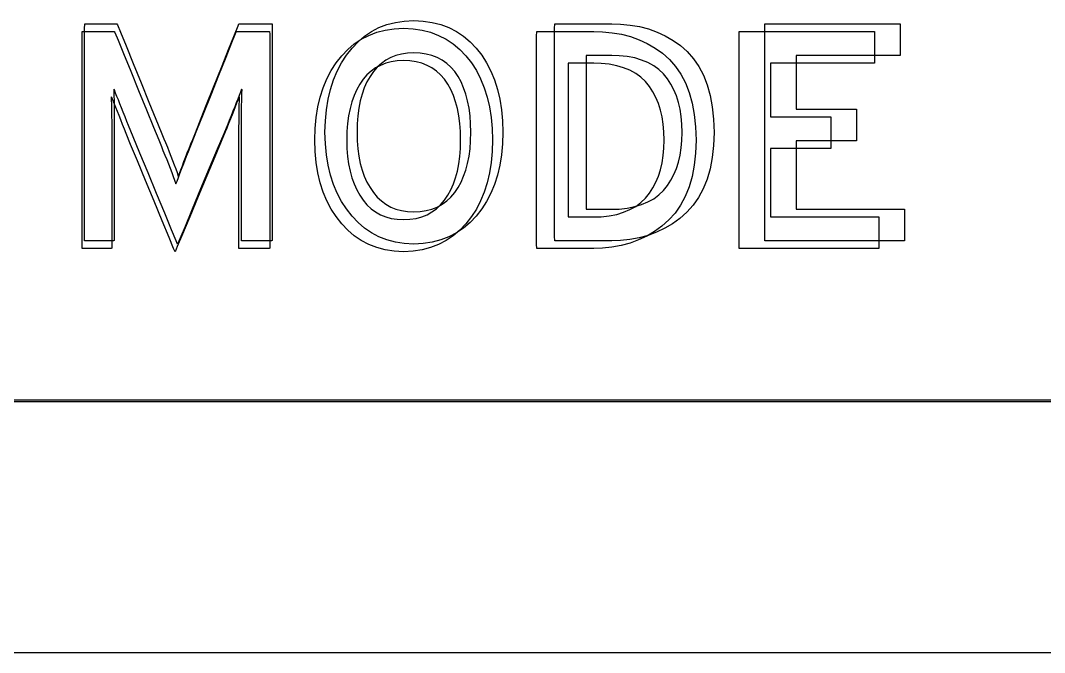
# Model space of a CAD drawing. Extents: x 1 to 47.7, y 0.2 to 35.
# Drawn here: x 15.504 to 16.055, y 10.799 to 11.139 of the extents above; entities that cross this region are included whole.
import ezdxf

# ---------------------------------------------------------------- set-up
doc = ezdxf.new("R2010")
doc.units = 0
doc.header["$MEASUREMENT"] = 0
for name, color, linetype in [('4_1__5U__UP_TO_TWO_IO_BOAR', 7, 'CONTINUOUS'), ('4_2__5U__FRONT_PANEL_W_24_', 7, 'CONTINUOUS'), ('5_1___24__TARGET_LEDS___12', 7, 'CONTINUOUS')]:
    doc.layers.add(name, color=color, linetype=linetype)

msp = doc.modelspace()

# ---------------------------------------------------------------- linework, layer by layer
at = {"layer": '4_1__5U__UP_TO_TWO_IO_BOAR'}
for points in [[(15.62276, 11.02001), (15.62276, 11.02223), (15.62276, 11.02816), (15.62276, 11.0367), (15.62276, 11.04677), (15.62276, 11.05726), (15.62276, 11.06708), (15.62276, 11.07514), (15.62276, 11.08034), (15.62276, 11.08236), (15.62277, 11.08521), (15.62278, 11.08792), (15.62281, 11.09049), (15.62284, 11.09292), (15.62288, 11.09521), (15.62293, 11.09736), (15.62298, 11.09938), (15.62305, 11.10125), (15.62283, 11.10154), (15.6222, 11.09989), (15.62151, 11.09812), (15.62076, 11.09621), (15.61996, 11.09418), (15.6191, 11.09201), (15.61819, 11.08971), (15.61722, 11.08728), (15.61619, 11.08472), (15.61538, 11.08276), (15.61324, 11.07764), (15.60977, 11.06934), (15.60546, 11.05904), (15.6008, 11.0479), (15.59628, 11.03708), (15.59238, 11.02775), (15.58959, 11.02107), (15.58839, 11.01821), (15.5876, 11.02007), (15.58515, 11.02599), (15.5815, 11.03484), (15.57712, 11.04543), (15.57251, 11.0566), (15.56813, 11.06719), (15.56448, 11.07603), (15.56203, 11.08196), (15.56113, 11.08414), (15.56011, 11.08673), (15.55913, 11.08918), (15.55821, 11.09151), (15.55734, 11.09371), (15.55652, 11.09577), (15.55576, 11.09771), (15.55505, 11.09951), (15.55439, 11.10118), (15.55401, 11.10164), (15.55407, 11.0998), (15.55413, 11.09782), (15.55418, 11.0957), (15.55422, 11.09344), (15.55426, 11.09104), (15.55428, 11.0885), (15.5543, 11.08583), (15.55431, 11.08301), (15.55431, 11.081), (15.55431, 11.07659), (15.55431, 11.06907), (15.55431, 11.05954), (15.55431, 11.0491), (15.55431, 11.03885), (15.55431, 11.02987), (15.55431, 11.02326), (15.55431, 11.02012), (15.55395, 11.02001), (15.55261, 11.02001), (15.55053, 11.02001), (15.548, 11.02001), (15.54529, 11.02001), (15.54269, 11.02001), (15.54049, 11.02001), (15.53896, 11.02001), (15.53838, 11.02001), (15.53838, 11.0242), (15.53838, 11.03542), (15.53838, 11.05157), (15.53838, 11.07061), (15.53838, 11.09044), (15.53838, 11.10902), (15.53838, 11.12425), (15.53838, 11.13409), (15.53842, 11.13667), (15.53931, 11.13667), (15.54118, 11.13667), (15.54372, 11.13667), (15.54663, 11.13667), (15.54959, 11.13667), (15.55228, 11.13667), (15.55441, 11.13667), (15.55567, 11.13667), (15.55606, 11.13621), (15.5577, 11.13218), (15.56066, 11.1249), (15.56449, 11.11548), (15.56875, 11.10501), (15.57298, 11.09461), (15.57674, 11.08537), (15.57958, 11.0784), (15.58104, 11.07479), (15.58187, 11.07281), (15.58291, 11.0703), (15.58389, 11.06786), (15.58483, 11.06549), (15.58572, 11.06319), (15.58657, 11.06097), (15.58736, 11.05881), (15.5881, 11.05673), (15.58879, 11.05472), (15.58948, 11.05624), (15.5902, 11.05828), (15.59098, 11.06041), (15.5918, 11.06261), (15.59267, 11.06489), (15.59359, 11.06725), (15.59455, 11.0697), (15.59557, 11.07222), (15.59652, 11.07456), (15.5976, 11.07727), (15.60012, 11.08358), (15.60365, 11.09242), (15.60774, 11.10266), (15.61195, 11.1132), (15.61584, 11.12295), (15.61898, 11.1308), (15.62092, 11.13565), (15.6214, 11.13667), (15.62245, 11.13667), (15.62447, 11.13667), (15.62715, 11.13667), (15.63017, 11.13667), (15.6332, 11.13667), (15.63593, 11.13667), (15.63805, 11.13667), (15.63922, 11.13667), (15.63935, 11.13533), (15.63935, 11.12698), (15.63935, 11.11276), (15.63935, 11.09475), (15.63935, 11.07502), (15.63935, 11.05563), (15.63935, 11.03865), (15.63935, 11.02616), (15.63935, 11.02023), (15.63898, 11.02001), (15.63758, 11.02001), (15.63542, 11.02001), (15.63278, 11.02001), (15.62996, 11.02001), (15.62725, 11.02001), (15.62495, 11.02001), (15.62336, 11.02001)], [(15.76337, 11.0784), (15.76317, 11.0722), (15.76262, 11.06629), (15.76172, 11.06068), (15.76047, 11.05537), (15.75889, 11.05036), (15.75695, 11.04565), (15.75467, 11.04124), (15.75205, 11.03713), (15.74907, 11.03329), (15.74578, 11.02984), (15.74224, 11.02683), (15.73843, 11.02426), (15.73436, 11.02215), (15.73003, 11.02049), (15.72543, 11.01927), (15.72057, 11.0185), (15.71545, 11.01818), (15.71038, 11.0185), (15.70557, 11.01927), (15.70102, 11.02049), (15.69674, 11.02215), (15.69273, 11.02426), (15.68898, 11.02683), (15.6855, 11.02984), (15.68228, 11.03329), (15.6793, 11.03713), (15.67661, 11.04124), (15.67428, 11.04565), (15.67229, 11.05036), (15.67067, 11.05537), (15.66939, 11.06068), (15.66847, 11.06629), (15.66791, 11.0722), (15.6677, 11.0784), (15.66791, 11.08461), (15.66847, 11.09053), (15.66939, 11.09616), (15.67067, 11.10149), (15.67229, 11.10653), (15.67428, 11.11128), (15.67661, 11.11573), (15.6793, 11.11989), (15.68228, 11.12373), (15.6855, 11.12713), (15.68898, 11.1301), (15.69273, 11.13261), (15.69674, 11.13469), (15.70102, 11.13632), (15.70557, 11.1375), (15.71038, 11.13824), (15.71545, 11.13854), (15.72057, 11.13824), (15.72543, 11.1375), (15.73003, 11.13632), (15.73436, 11.13469), (15.73843, 11.13261), (15.74224, 11.1301), (15.74578, 11.12713), (15.74907, 11.12373), (15.75205, 11.11989), (15.75467, 11.11573), (15.75695, 11.11128), (15.75889, 11.10653), (15.76047, 11.10149), (15.76172, 11.09616), (15.76262, 11.09053), (15.76317, 11.08461)], [(15.87706, 11.07836), (15.87677, 11.07136), (15.87603, 11.06482), (15.87486, 11.05875), (15.87324, 11.05314), (15.87118, 11.04799), (15.86868, 11.04331), (15.86574, 11.0391), (15.86236, 11.03535), (15.85859, 11.03207), (15.85462, 11.0292), (15.85045, 11.02673), (15.84608, 11.02464), (15.84151, 11.02295), (15.83674, 11.02164), (15.83177, 11.02072), (15.82661, 11.0202), (15.822, 11.02005), (15.82048, 11.02005), (15.81706, 11.02005), (15.81237, 11.02005), (15.80702, 11.02005), (15.80162, 11.02005), (15.7968, 11.02005), (15.79316, 11.02005), (15.79134, 11.02005), (15.79123, 11.02242), (15.79123, 11.03256), (15.79123, 11.04855), (15.79123, 11.06803), (15.79123, 11.08869), (15.79123, 11.10818), (15.79123, 11.12416), (15.79123, 11.1343), (15.79134, 11.13667), (15.79316, 11.13667), (15.7968, 11.13667), (15.80162, 11.13667), (15.80702, 11.13667), (15.81237, 11.13667), (15.81706, 11.13667), (15.82048, 11.13667), (15.822, 11.13667), (15.8267, 11.13658), (15.83195, 11.1361), (15.83699, 11.13524), (15.84181, 11.13398), (15.84641, 11.13233), (15.8508, 11.13029), (15.85497, 11.12785), (15.85892, 11.12503), (15.86264, 11.12177), (15.86595, 11.118), (15.86884, 11.11376), (15.87129, 11.10905), (15.87331, 11.10386), (15.8749, 11.0982), (15.87605, 11.09206), (15.87677, 11.08545)], [(15.74615, 11.0784), (15.74604, 11.08299), (15.74572, 11.08733), (15.74518, 11.09144), (15.74444, 11.09531), (15.74347, 11.09895), (15.7423, 11.10234), (15.7409, 11.1055), (15.7393, 11.10843), (15.73747, 11.11108), (15.73543, 11.1134), (15.73319, 11.11542), (15.73074, 11.11713), (15.72809, 11.11854), (15.72524, 11.11965), (15.72218, 11.12045), (15.71892, 11.12094), (15.71545, 11.12113), (15.71206, 11.12094), (15.70886, 11.12045), (15.70586, 11.11965), (15.70305, 11.11854), (15.70044, 11.11713), (15.69802, 11.11542), (15.69579, 11.1134), (15.69376, 11.11108), (15.69192, 11.10843), (15.69028, 11.1055), (15.68886, 11.10234), (15.68765, 11.09895), (15.68667, 11.09531), (15.68591, 11.09144), (15.68536, 11.08733), (15.68503, 11.08299), (15.68492, 11.0784), (15.68503, 11.07388), (15.68536, 11.06958), (15.68591, 11.06552), (15.68667, 11.06169), (15.68765, 11.05809), (15.68886, 11.05473), (15.69028, 11.05159), (15.69192, 11.04869), (15.69376, 11.04599), (15.69579, 11.04355), (15.69802, 11.04144), (15.70044, 11.03965), (15.70305, 11.03819), (15.70586, 11.03705), (15.70886, 11.03624), (15.71206, 11.03575), (15.71545, 11.03559), (15.71892, 11.03575), (15.72218, 11.03624), (15.72524, 11.03705), (15.72809, 11.03819), (15.73074, 11.03965), (15.73319, 11.04144), (15.73543, 11.04355), (15.73747, 11.04599), (15.7393, 11.04869), (15.7409, 11.05159), (15.7423, 11.05473), (15.74347, 11.05809), (15.74444, 11.06169), (15.74518, 11.06552), (15.74572, 11.06958), (15.74604, 11.07388)], [(15.85984, 11.07836), (15.85971, 11.08272), (15.85934, 11.08686), (15.85873, 11.09079), (15.85787, 11.0945), (15.85676, 11.098), (15.8554, 11.10128), (15.8538, 11.10434), (15.85195, 11.10719), (15.84981, 11.10982), (15.84733, 11.11215), (15.84454, 11.11417), (15.84144, 11.11588), (15.83803, 11.11728), (15.83432, 11.11837), (15.8303, 11.11914), (15.82597, 11.1196), (15.822, 11.11975), (15.82131, 11.11975), (15.81977, 11.11975), (15.81766, 11.11975), (15.81525, 11.11975), (15.81281, 11.11975), (15.81064, 11.11975), (15.809, 11.11975), (15.80818, 11.11975), (15.80813, 11.11807), (15.80813, 11.11087), (15.80813, 11.09953), (15.80813, 11.08569), (15.80813, 11.07103), (15.80813, 11.0572), (15.80813, 11.04585), (15.80813, 11.03866), (15.80818, 11.03697), (15.809, 11.03697), (15.81064, 11.03697), (15.81281, 11.03697), (15.81525, 11.03697), (15.81766, 11.03697), (15.81977, 11.03697), (15.82131, 11.03697), (15.822, 11.03697), (15.82597, 11.03712), (15.8303, 11.03759), (15.83432, 11.03838), (15.83803, 11.03949), (15.84144, 11.04092), (15.84454, 11.04267), (15.84733, 11.04473), (15.84981, 11.04712), (15.85195, 11.04978), (15.8538, 11.05262), (15.8554, 11.05567), (15.85676, 11.05893), (15.85787, 11.0624), (15.85873, 11.06608), (15.85934, 11.06996), (15.85971, 11.07406)]]:
    msp.add_lwpolyline(points, close=True, dxfattribs=at)
for points in [[(15.90435, 11.02005), (15.90435, 11.13667), (15.97713, 11.13667), (15.97713, 11.11975), (15.92125, 11.11975), (15.92125, 11.09077), (15.95371, 11.09077), (15.95371, 11.07385), (15.92125, 11.07385), (15.92125, 11.03697), (15.97957, 11.03697), (15.97957, 11.02005), (15.90435, 11.02005)], [(15.43289, 10.93359), (15.63967, 10.93359), (15.84645, 10.93359), (15.94355, 10.93359), (16.03312, 10.93359), (16.11263, 10.93359)], [(14.54222, 10.79851), (14.67482, 10.79851), (14.80616, 10.79851), (14.93618, 10.79851), (15.06479, 10.79851), (15.19193, 10.79851), (15.31754, 10.79851), (15.44153, 10.79851), (15.56385, 10.79851), (15.68441, 10.79851), (15.80316, 10.79851), (15.92001, 10.79851), (16.03491, 10.79851), (16.14778, 10.79851), (16.25855, 10.79851), (16.36714, 10.79851), (16.4735, 10.79851)]]:
    msp.add_lwpolyline(points, dxfattribs=at)
at = {"layer": '4_2__5U__FRONT_PANEL_W_24_'}
for points in [[(15.62142, 11.01587), (15.62142, 11.01809), (15.62142, 11.02402), (15.62142, 11.03257), (15.62142, 11.04263), (15.62142, 11.05312), (15.62142, 11.06295), (15.62142, 11.07101), (15.62142, 11.07621), (15.62142, 11.07823), (15.62143, 11.08108), (15.62144, 11.08378), (15.62146, 11.08635), (15.62149, 11.08878), (15.62153, 11.09108), (15.62158, 11.09323), (15.62164, 11.09524), (15.6217, 11.09711), (15.62148, 11.0974), (15.62085, 11.09576), (15.62017, 11.09398), (15.61942, 11.09208), (15.61862, 11.09004), (15.61776, 11.08787), (15.61684, 11.08557), (15.61587, 11.08315), (15.61484, 11.08059), (15.61404, 11.07863), (15.6119, 11.0735), (15.60843, 11.06521), (15.60412, 11.05491), (15.59946, 11.04376), (15.59494, 11.03294), (15.59104, 11.02361), (15.58824, 11.01693), (15.58705, 11.01408), (15.58626, 11.01593), (15.58381, 11.02186), (15.58016, 11.0307), (15.57578, 11.04129), (15.57117, 11.05246), (15.56679, 11.06305), (15.56314, 11.07189), (15.56069, 11.07782), (15.55979, 11.08), (15.55876, 11.08259), (15.55779, 11.08505), (15.55687, 11.08737), (15.556, 11.08957), (15.55518, 11.09164), (15.55442, 11.09357), (15.55371, 11.09537), (15.55305, 11.09705), (15.55266, 11.09751), (15.55273, 11.09567), (15.55279, 11.09369), (15.55284, 11.09157), (15.55288, 11.08931), (15.55291, 11.08691), (15.55294, 11.08437), (15.55296, 11.08169), (15.55296, 11.07887), (15.55296, 11.07687), (15.55296, 11.07245), (15.55296, 11.06493), (15.55296, 11.0554), (15.55296, 11.04497), (15.55296, 11.03471), (15.55296, 11.02573), (15.55296, 11.01913), (15.55296, 11.01599), (15.55261, 11.01587), (15.55127, 11.01587), (15.54919, 11.01587), (15.54666, 11.01587), (15.54395, 11.01587), (15.54135, 11.01587), (15.53914, 11.01587), (15.53761, 11.01587), (15.53704, 11.01587), (15.53704, 11.02007), (15.53704, 11.03128), (15.53704, 11.04744), (15.53704, 11.06647), (15.53704, 11.08631), (15.53704, 11.10488), (15.53704, 11.12012), (15.53704, 11.12995), (15.53707, 11.13253), (15.53796, 11.13253), (15.53984, 11.13253), (15.54238, 11.13253), (15.54529, 11.13253), (15.54824, 11.13253), (15.55094, 11.13253), (15.55307, 11.13253), (15.55432, 11.13253), (15.55471, 11.13207), (15.55635, 11.12804), (15.55931, 11.12076), (15.56315, 11.11134), (15.56741, 11.10087), (15.57164, 11.09047), (15.5754, 11.08123), (15.57823, 11.07426), (15.5797, 11.07066), (15.58053, 11.06868), (15.58156, 11.06616), (15.58255, 11.06372), (15.58349, 11.06135), (15.58438, 11.05905), (15.58522, 11.05683), (15.58601, 11.05467), (15.58676, 11.05259), (15.58745, 11.05058), (15.58813, 11.05211), (15.58886, 11.05415), (15.58964, 11.05627), (15.59046, 11.05847), (15.59133, 11.06075), (15.59225, 11.06312), (15.59321, 11.06556), (15.59422, 11.06808), (15.59517, 11.07042), (15.59625, 11.07313), (15.59878, 11.07945), (15.6023, 11.08828), (15.60639, 11.09852), (15.61061, 11.10906), (15.6145, 11.11881), (15.61764, 11.12666), (15.61957, 11.13151), (15.62006, 11.13253), (15.6211, 11.13253), (15.62313, 11.13253), (15.62581, 11.13253), (15.62882, 11.13253), (15.63186, 11.13253), (15.63459, 11.13253), (15.6367, 11.13253), (15.63787, 11.13253), (15.63801, 11.13119), (15.63801, 11.12284), (15.63801, 11.10863), (15.63801, 11.09062), (15.63801, 11.07088), (15.63801, 11.05149), (15.63801, 11.03452), (15.63801, 11.02202), (15.63801, 11.01609), (15.63764, 11.01587), (15.63624, 11.01587), (15.63408, 11.01587), (15.63143, 11.01587), (15.62861, 11.01587), (15.62591, 11.01587), (15.62361, 11.01587), (15.62202, 11.01587)], [(15.75787, 11.07427), (15.75766, 11.06806), (15.7571, 11.06215), (15.7562, 11.05654), (15.75496, 11.05123), (15.75338, 11.04623), (15.75144, 11.04152), (15.74917, 11.03711), (15.74654, 11.033), (15.74356, 11.02916), (15.74027, 11.0257), (15.73672, 11.02269), (15.73291, 11.02013), (15.72884, 11.01801), (15.72451, 11.01635), (15.71992, 11.01513), (15.71506, 11.01436), (15.70995, 11.01404), (15.70487, 11.01436), (15.70005, 11.01513), (15.69551, 11.01635), (15.69123, 11.01801), (15.68722, 11.02013), (15.68347, 11.02269), (15.67999, 11.0257), (15.67677, 11.02916), (15.67379, 11.033), (15.6711, 11.03711), (15.66877, 11.04152), (15.66679, 11.04623), (15.66516, 11.05123), (15.66388, 11.05654), (15.66296, 11.06215), (15.66239, 11.06806), (15.66218, 11.07427), (15.66239, 11.08048), (15.66296, 11.08639), (15.66388, 11.09202), (15.66516, 11.09735), (15.66679, 11.10239), (15.66877, 11.10714), (15.6711, 11.11159), (15.67379, 11.11575), (15.67677, 11.11959), (15.67999, 11.123), (15.68347, 11.12596), (15.68722, 11.12848), (15.69123, 11.13055), (15.69551, 11.13218), (15.70005, 11.13337), (15.70487, 11.13411), (15.70995, 11.13441), (15.71506, 11.13411), (15.71992, 11.13337), (15.72451, 11.13218), (15.72884, 11.13055), (15.73291, 11.12848), (15.73672, 11.12596), (15.74027, 11.123), (15.74356, 11.11959), (15.74654, 11.11575), (15.74917, 11.11159), (15.75144, 11.10714), (15.75338, 11.10239), (15.75496, 11.09735), (15.7562, 11.09202), (15.7571, 11.08639), (15.75766, 11.08048)], [(15.86739, 11.07423), (15.86709, 11.06722), (15.86636, 11.06068), (15.86518, 11.05461), (15.86356, 11.049), (15.8615, 11.04385), (15.859, 11.03917), (15.85606, 11.03496), (15.85267, 11.03121), (15.84891, 11.02793), (15.84494, 11.02507), (15.84077, 11.02259), (15.8364, 11.02051), (15.83183, 11.01881), (15.82706, 11.0175), (15.8221, 11.01659), (15.81693, 11.01606), (15.81231, 11.01592), (15.81079, 11.01592), (15.80738, 11.01592), (15.80269, 11.01592), (15.79733, 11.01592), (15.79194, 11.01592), (15.78711, 11.01592), (15.78348, 11.01592), (15.78165, 11.01592), (15.78155, 11.01829), (15.78155, 11.02843), (15.78155, 11.04441), (15.78155, 11.0639), (15.78155, 11.08455), (15.78155, 11.10404), (15.78155, 11.12002), (15.78155, 11.13016), (15.78165, 11.13253), (15.78348, 11.13253), (15.78711, 11.13253), (15.79194, 11.13253), (15.79733, 11.13253), (15.80269, 11.13253), (15.80738, 11.13253), (15.81079, 11.13253), (15.81231, 11.13253), (15.81702, 11.13244), (15.82227, 11.13197), (15.82731, 11.1311), (15.83213, 11.12984), (15.83674, 11.12819), (15.84112, 11.12615), (15.84529, 11.12371), (15.84924, 11.12089), (15.85296, 11.11763), (15.85627, 11.11387), (15.85916, 11.10963), (15.86161, 11.10491), (15.86363, 11.09972), (15.86522, 11.09406), (15.86637, 11.08792), (15.8671, 11.08131)], [(15.74063, 11.07427), (15.74052, 11.07885), (15.7402, 11.08319), (15.73966, 11.0873), (15.73892, 11.09117), (15.73795, 11.09481), (15.73678, 11.09821), (15.73538, 11.10137), (15.73378, 11.10429), (15.73195, 11.10694), (15.72992, 11.10926), (15.72767, 11.11128), (15.72523, 11.113), (15.72258, 11.11441), (15.71972, 11.11551), (15.71667, 11.11631), (15.71341, 11.11681), (15.70995, 11.117), (15.70656, 11.11681), (15.70336, 11.11631), (15.70035, 11.11551), (15.69755, 11.11441), (15.69493, 11.113), (15.69251, 11.11128), (15.69029, 11.10926), (15.68825, 11.10694), (15.68641, 11.10429), (15.68477, 11.10137), (15.68335, 11.09821), (15.68215, 11.09481), (15.68116, 11.09117), (15.6804, 11.0873), (15.67985, 11.08319), (15.67953, 11.07885), (15.67942, 11.07427), (15.67953, 11.06974), (15.67985, 11.06544), (15.6804, 11.06138), (15.68116, 11.05755), (15.68215, 11.05395), (15.68335, 11.05059), (15.68477, 11.04746), (15.68641, 11.04456), (15.68825, 11.04185), (15.69029, 11.03941), (15.69251, 11.0373), (15.69493, 11.03552), (15.69755, 11.03405), (15.70035, 11.03292), (15.70336, 11.0321), (15.70656, 11.03162), (15.70995, 11.03145), (15.71341, 11.03162), (15.71667, 11.0321), (15.71972, 11.03292), (15.72258, 11.03405), (15.72523, 11.03552), (15.72767, 11.0373), (15.72992, 11.03941), (15.73195, 11.04185), (15.73378, 11.04456), (15.73538, 11.04746), (15.73678, 11.05059), (15.73795, 11.05395), (15.73892, 11.05755), (15.73966, 11.06138), (15.7402, 11.06544), (15.74052, 11.06974)], [(15.85015, 11.07423), (15.85003, 11.07858), (15.84966, 11.08273), (15.84904, 11.08665), (15.84818, 11.09036), (15.84707, 11.09386), (15.84572, 11.09714), (15.84412, 11.1002), (15.84227, 11.10305), (15.84013, 11.10568), (15.83765, 11.10801), (15.83486, 11.11004), (15.83176, 11.11175), (15.82836, 11.11314), (15.82464, 11.11423), (15.82062, 11.115), (15.81629, 11.11547), (15.81233, 11.11561), (15.81164, 11.11561), (15.8101, 11.11561), (15.80799, 11.11561), (15.80558, 11.11561), (15.80314, 11.11561), (15.80097, 11.11561), (15.79933, 11.11561), (15.79851, 11.11561), (15.79846, 11.11393), (15.79846, 11.10673), (15.79846, 11.09539), (15.79846, 11.08156), (15.79846, 11.06689), (15.79846, 11.05306), (15.79846, 11.04172), (15.79846, 11.03452), (15.79851, 11.03284), (15.79933, 11.03284), (15.80097, 11.03284), (15.80314, 11.03284), (15.80558, 11.03284), (15.80799, 11.03284), (15.8101, 11.03284), (15.81164, 11.03284), (15.81233, 11.03284), (15.81629, 11.03299), (15.82062, 11.03346), (15.82464, 11.03425), (15.82836, 11.03536), (15.83176, 11.03678), (15.83486, 11.03853), (15.83765, 11.0406), (15.84013, 11.04298), (15.84227, 11.04564), (15.84412, 11.04848), (15.84572, 11.05153), (15.84707, 11.05479), (15.84818, 11.05826), (15.84904, 11.06194), (15.84966, 11.06583), (15.85003, 11.06992)]]:
    msp.add_lwpolyline(points, close=True, dxfattribs=at)
for points in [[(15.8905, 11.01592), (15.8905, 11.13253), (15.96328, 11.13253), (15.96328, 11.11561), (15.90742, 11.11561), (15.90742, 11.08663), (15.93987, 11.08663), (15.93987, 11.06972), (15.90742, 11.06972), (15.90742, 11.03284), (15.96574, 11.03284), (15.96574, 11.01592), (15.8905, 11.01592)], [(15.43068, 10.93446), (15.63746, 10.93446), (15.84424, 10.93446), (15.94134, 10.93446), (16.03091, 10.93446), (16.11042, 10.93446)]]:
    msp.add_lwpolyline(points, dxfattribs=at)
at = {"layer": '5_1___24__TARGET_LEDS___12'}
for points in [[(15.62142, 11.01587), (15.62142, 11.01809), (15.62142, 11.02402), (15.62142, 11.03257), (15.62142, 11.04263), (15.62142, 11.05312), (15.62142, 11.06295), (15.62142, 11.07101), (15.62142, 11.07621), (15.62142, 11.07823), (15.62143, 11.08108), (15.62144, 11.08378), (15.62146, 11.08635), (15.62149, 11.08878), (15.62153, 11.09108), (15.62158, 11.09323), (15.62164, 11.09524), (15.6217, 11.09711), (15.62148, 11.0974), (15.62085, 11.09576), (15.62017, 11.09398), (15.61942, 11.09208), (15.61862, 11.09004), (15.61776, 11.08787), (15.61684, 11.08557), (15.61587, 11.08315), (15.61484, 11.08059), (15.61404, 11.07863), (15.6119, 11.0735), (15.60843, 11.06521), (15.60412, 11.05491), (15.59946, 11.04376), (15.59494, 11.03294), (15.59104, 11.02361), (15.58824, 11.01693), (15.58705, 11.01408), (15.58626, 11.01593), (15.58381, 11.02186), (15.58016, 11.0307), (15.57578, 11.04129), (15.57117, 11.05246), (15.56679, 11.06305), (15.56314, 11.07189), (15.56069, 11.07782), (15.55979, 11.08), (15.55876, 11.08259), (15.55779, 11.08505), (15.55687, 11.08737), (15.556, 11.08957), (15.55518, 11.09164), (15.55442, 11.09357), (15.55371, 11.09537), (15.55305, 11.09705), (15.55266, 11.09751), (15.55273, 11.09567), (15.55279, 11.09369), (15.55284, 11.09157), (15.55288, 11.08931), (15.55291, 11.08691), (15.55294, 11.08437), (15.55296, 11.08169), (15.55296, 11.07887), (15.55296, 11.07687), (15.55296, 11.07245), (15.55296, 11.06493), (15.55296, 11.0554), (15.55296, 11.04497), (15.55296, 11.03471), (15.55296, 11.02573), (15.55296, 11.01913), (15.55296, 11.01599), (15.55261, 11.01587), (15.55127, 11.01587), (15.54919, 11.01587), (15.54666, 11.01587), (15.54395, 11.01587), (15.54135, 11.01587), (15.53914, 11.01587), (15.53761, 11.01587), (15.53704, 11.01587), (15.53704, 11.02007), (15.53704, 11.03128), (15.53704, 11.04744), (15.53704, 11.06647), (15.53704, 11.08631), (15.53704, 11.10488), (15.53704, 11.12012), (15.53704, 11.12995), (15.53707, 11.13253), (15.53796, 11.13253), (15.53984, 11.13253), (15.54238, 11.13253), (15.54529, 11.13253), (15.54824, 11.13253), (15.55094, 11.13253), (15.55307, 11.13253), (15.55432, 11.13253), (15.55471, 11.13207), (15.55635, 11.12804), (15.55931, 11.12076), (15.56315, 11.11134), (15.56741, 11.10087), (15.57164, 11.09047), (15.5754, 11.08123), (15.57823, 11.07426), (15.5797, 11.07066), (15.58053, 11.06868), (15.58156, 11.06616), (15.58255, 11.06372), (15.58349, 11.06135), (15.58438, 11.05905), (15.58522, 11.05683), (15.58601, 11.05467), (15.58676, 11.05259), (15.58745, 11.05058), (15.58813, 11.05211), (15.58886, 11.05415), (15.58964, 11.05627), (15.59046, 11.05847), (15.59133, 11.06075), (15.59225, 11.06312), (15.59321, 11.06556), (15.59422, 11.06808), (15.59517, 11.07042), (15.59625, 11.07313), (15.59878, 11.07945), (15.6023, 11.08828), (15.60639, 11.09852), (15.61061, 11.10906), (15.6145, 11.11881), (15.61764, 11.12666), (15.61957, 11.13151), (15.62006, 11.13253), (15.6211, 11.13253), (15.62313, 11.13253), (15.62581, 11.13253), (15.62882, 11.13253), (15.63186, 11.13253), (15.63459, 11.13253), (15.6367, 11.13253), (15.63787, 11.13253), (15.63801, 11.13119), (15.63801, 11.12284), (15.63801, 11.10863), (15.63801, 11.09062), (15.63801, 11.07088), (15.63801, 11.05149), (15.63801, 11.03452), (15.63801, 11.02202), (15.63801, 11.01609), (15.63764, 11.01587), (15.63624, 11.01587), (15.63408, 11.01587), (15.63143, 11.01587), (15.62861, 11.01587), (15.62591, 11.01587), (15.62361, 11.01587), (15.62202, 11.01587)], [(15.75787, 11.07427), (15.75766, 11.06806), (15.7571, 11.06215), (15.7562, 11.05654), (15.75496, 11.05123), (15.75338, 11.04623), (15.75144, 11.04152), (15.74917, 11.03711), (15.74654, 11.033), (15.74356, 11.02916), (15.74027, 11.0257), (15.73672, 11.02269), (15.73291, 11.02013), (15.72884, 11.01801), (15.72451, 11.01635), (15.71992, 11.01513), (15.71506, 11.01436), (15.70995, 11.01404), (15.70487, 11.01436), (15.70005, 11.01513), (15.69551, 11.01635), (15.69123, 11.01801), (15.68722, 11.02013), (15.68347, 11.02269), (15.67999, 11.0257), (15.67677, 11.02916), (15.67379, 11.033), (15.6711, 11.03711), (15.66877, 11.04152), (15.66679, 11.04623), (15.66516, 11.05123), (15.66388, 11.05654), (15.66296, 11.06215), (15.66239, 11.06806), (15.66218, 11.07427), (15.66239, 11.08048), (15.66296, 11.08639), (15.66388, 11.09202), (15.66516, 11.09735), (15.66679, 11.10239), (15.66877, 11.10714), (15.6711, 11.11159), (15.67379, 11.11575), (15.67677, 11.11959), (15.67999, 11.123), (15.68347, 11.12596), (15.68722, 11.12848), (15.69123, 11.13055), (15.69551, 11.13218), (15.70005, 11.13337), (15.70487, 11.13411), (15.70995, 11.13441), (15.71506, 11.13411), (15.71992, 11.13337), (15.72451, 11.13218), (15.72884, 11.13055), (15.73291, 11.12848), (15.73672, 11.12596), (15.74027, 11.123), (15.74356, 11.11959), (15.74654, 11.11575), (15.74917, 11.11159), (15.75144, 11.10714), (15.75338, 11.10239), (15.75496, 11.09735), (15.7562, 11.09202), (15.7571, 11.08639), (15.75766, 11.08048)], [(15.86739, 11.07423), (15.86709, 11.06722), (15.86636, 11.06068), (15.86518, 11.05461), (15.86356, 11.049), (15.8615, 11.04385), (15.859, 11.03917), (15.85606, 11.03496), (15.85267, 11.03121), (15.84891, 11.02793), (15.84494, 11.02507), (15.84077, 11.02259), (15.8364, 11.02051), (15.83183, 11.01881), (15.82706, 11.0175), (15.8221, 11.01659), (15.81693, 11.01606), (15.81231, 11.01592), (15.81079, 11.01592), (15.80738, 11.01592), (15.80269, 11.01592), (15.79733, 11.01592), (15.79194, 11.01592), (15.78711, 11.01592), (15.78348, 11.01592), (15.78165, 11.01592), (15.78155, 11.01829), (15.78155, 11.02843), (15.78155, 11.04441), (15.78155, 11.0639), (15.78155, 11.08455), (15.78155, 11.10404), (15.78155, 11.12002), (15.78155, 11.13016), (15.78165, 11.13253), (15.78348, 11.13253), (15.78711, 11.13253), (15.79194, 11.13253), (15.79733, 11.13253), (15.80269, 11.13253), (15.80738, 11.13253), (15.81079, 11.13253), (15.81231, 11.13253), (15.81702, 11.13244), (15.82227, 11.13197), (15.82731, 11.1311), (15.83213, 11.12984), (15.83674, 11.12819), (15.84112, 11.12615), (15.84529, 11.12371), (15.84924, 11.12089), (15.85296, 11.11763), (15.85627, 11.11387), (15.85916, 11.10963), (15.86161, 11.10491), (15.86363, 11.09972), (15.86522, 11.09406), (15.86637, 11.08792), (15.8671, 11.08131)], [(15.74063, 11.07427), (15.74052, 11.07885), (15.7402, 11.08319), (15.73966, 11.0873), (15.73892, 11.09117), (15.73795, 11.09481), (15.73678, 11.09821), (15.73538, 11.10137), (15.73378, 11.10429), (15.73195, 11.10694), (15.72992, 11.10926), (15.72767, 11.11128), (15.72523, 11.113), (15.72258, 11.11441), (15.71972, 11.11551), (15.71667, 11.11631), (15.71341, 11.11681), (15.70995, 11.117), (15.70656, 11.11681), (15.70336, 11.11631), (15.70035, 11.11551), (15.69755, 11.11441), (15.69493, 11.113), (15.69251, 11.11128), (15.69029, 11.10926), (15.68825, 11.10694), (15.68641, 11.10429), (15.68477, 11.10137), (15.68335, 11.09821), (15.68215, 11.09481), (15.68116, 11.09117), (15.6804, 11.0873), (15.67985, 11.08319), (15.67953, 11.07885), (15.67942, 11.07427), (15.67953, 11.06974), (15.67985, 11.06544), (15.6804, 11.06138), (15.68116, 11.05755), (15.68215, 11.05395), (15.68335, 11.05059), (15.68477, 11.04746), (15.68641, 11.04456), (15.68825, 11.04185), (15.69029, 11.03941), (15.69251, 11.0373), (15.69493, 11.03552), (15.69755, 11.03405), (15.70035, 11.03292), (15.70336, 11.0321), (15.70656, 11.03162), (15.70995, 11.03145), (15.71341, 11.03162), (15.71667, 11.0321), (15.71972, 11.03292), (15.72258, 11.03405), (15.72523, 11.03552), (15.72767, 11.0373), (15.72992, 11.03941), (15.73195, 11.04185), (15.73378, 11.04456), (15.73538, 11.04746), (15.73678, 11.05059), (15.73795, 11.05395), (15.73892, 11.05755), (15.73966, 11.06138), (15.7402, 11.06544), (15.74052, 11.06974)], [(15.85015, 11.07423), (15.85003, 11.07858), (15.84966, 11.08273), (15.84904, 11.08665), (15.84818, 11.09036), (15.84707, 11.09386), (15.84572, 11.09714), (15.84412, 11.1002), (15.84227, 11.10305), (15.84013, 11.10568), (15.83765, 11.10801), (15.83486, 11.11004), (15.83176, 11.11175), (15.82836, 11.11314), (15.82464, 11.11423), (15.82062, 11.115), (15.81629, 11.11547), (15.81233, 11.11561), (15.81164, 11.11561), (15.8101, 11.11561), (15.80799, 11.11561), (15.80558, 11.11561), (15.80314, 11.11561), (15.80097, 11.11561), (15.79933, 11.11561), (15.79851, 11.11561), (15.79846, 11.11393), (15.79846, 11.10673), (15.79846, 11.09539), (15.79846, 11.08156), (15.79846, 11.06689), (15.79846, 11.05306), (15.79846, 11.04172), (15.79846, 11.03452), (15.79851, 11.03284), (15.79933, 11.03284), (15.80097, 11.03284), (15.80314, 11.03284), (15.80558, 11.03284), (15.80799, 11.03284), (15.8101, 11.03284), (15.81164, 11.03284), (15.81233, 11.03284), (15.81629, 11.03299), (15.82062, 11.03346), (15.82464, 11.03425), (15.82836, 11.03536), (15.83176, 11.03678), (15.83486, 11.03853), (15.83765, 11.0406), (15.84013, 11.04298), (15.84227, 11.04564), (15.84412, 11.04848), (15.84572, 11.05153), (15.84707, 11.05479), (15.84818, 11.05826), (15.84904, 11.06194), (15.84966, 11.06583), (15.85003, 11.06992)]]:
    msp.add_lwpolyline(points, close=True, dxfattribs=at)
for points in [[(15.8905, 11.01592), (15.8905, 11.13253), (15.96328, 11.13253), (15.96328, 11.11561), (15.90742, 11.11561), (15.90742, 11.08663), (15.93987, 11.08663), (15.93987, 11.06972), (15.90742, 11.06972), (15.90742, 11.03284), (15.96574, 11.03284), (15.96574, 11.01592), (15.8905, 11.01592)], [(15.43068, 10.93446), (15.63746, 10.93446), (15.84424, 10.93446), (15.94134, 10.93446), (16.03091, 10.93446), (16.11042, 10.93446)]]:
    msp.add_lwpolyline(points, dxfattribs=at)

doc.saveas('drawing.dxf')
